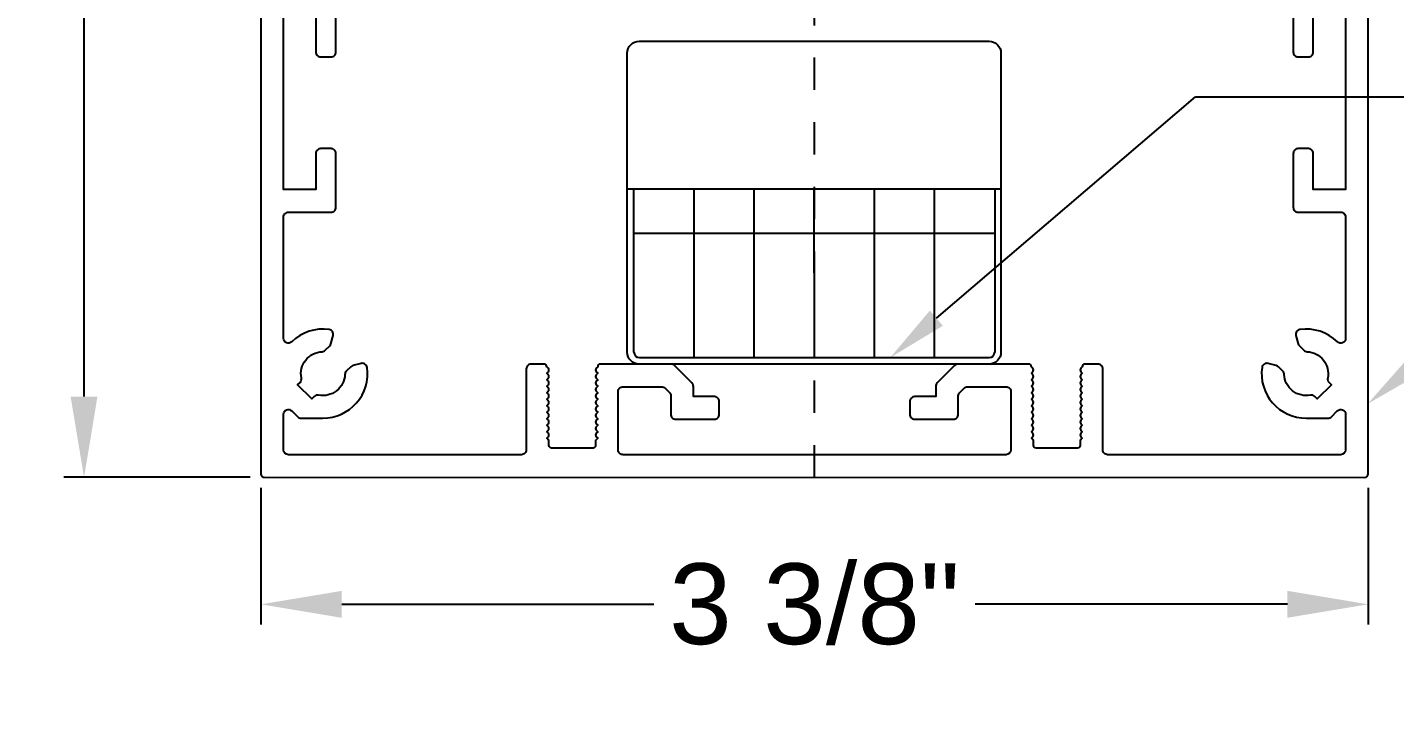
# Model space of a CAD drawing. Extents: x -2.44 to 5.75, y -1.69 to 5.84.
# Drawn here: x -2.437 to 1.796, y -0.766 to 1.394 of the extents above; entities that cross this region are included whole.
import ezdxf
from ezdxf import colors
from ezdxf.entities.mleader import LeaderData, LeaderLine
from ezdxf.math import Vec2, Vec3

# ---------------------------------------------------------------- set-up
doc = ezdxf.new("R2010")
doc.units = 0
doc.header["$LTSCALE"] = 0.5
doc.header["$MEASUREMENT"] = 0
doc.linetypes.add('PHANTOM', pattern=[0.5, 0.25, -0.05, 0.05, -0.05, 0.05, -0.05])
doc.layers.get('Defpoints').update_dxf_attribs({"linetype": 'CONTINUOUS'})
doc.layers.add('Construction', color=60, linetype='PHANTOM', plot=False)
doc.layers.add('CUST DWG', color=60, linetype='CONTINUOUS', lineweight=20)
doc.layers.add('Driver', color=210, linetype='CONTINUOUS')
doc.layers.add('Housing', color=150, linetype='CONTINUOUS')
doc.styles.add('LSAD_Standard', font='arial.ttf')
doc.styles.get("Standard").update_dxf_attribs({"font": 'arial.ttf'})
doc.dimstyles.new('LSAD_CustDims', dxfattribs={"dimtxt": 1, "dimasz": 1, "dimexe": 0.0625, "dimexo": 0.042969, "dimgap": 0.0625, "dimtad": 0, "dimtih": 1, "dimtoh": 1, "dimdec": 3, "dimzin": 0, "dimdsep": 46, "dimlunit": 4, "dimtxsty": 'Standard', "dimcen": 0.125, "dimclrd": 256, "dimclre": 256, "dimclrt": 256, "dimadec": 0, "dimazin": 0, "dimtfac": 1, "dimtdec": 3, "dimtix": 1, "dimtofl": 0, "dimtmove": 0, "dimatfit": 3, "dimfxl": 1, "dimfrac": 2, "dimtolj": 1, "dimtzin": 0, "dimarcsym": 0})

# ---------------------------------------------------------------- blocks, each defined once
blk = doc.blocks.new('*D0')
at = {"layer": 'CUST DWG', "lineweight": -2, "ltscale": 0.5, "transparency": 16777216}
for p, q in [((-1.7467, 4), (-2.3238, 4)), ((-2.2613, 3.75), (-2.2613, 2.1875)), ((-2.2613, 0.25), (-2.2613, 1.8125)), ((-1.7467, 0), (-2.3238, 0))]:
    blk.add_line(p, q, dxfattribs=at)
at = {"layer": 'CUST DWG', "ltscale": 0.5, "transparency": 16777216}
for points in [[(-2.303, 3.75), (-2.2197, 3.75), (-2.2613, 4)], [(-2.303, 0.25), (-2.2197, 0.25), (-2.2613, 0)]]:
    blk.add_solid(points, dxfattribs=at)
at = {"layer": 'Defpoints', "color": 0, "ltscale": 0.5, "transparency": 16777216}
for p in [(-2.2613, 4), (-1.7037, 4), (-1.7037, 0)]:
    blk.add_point(p, dxfattribs=at)
at = {"layer": 'CUST DWG', "ltscale": 0.5, "transparency": 16777216, "insert": (-2.2613, 2), "char_height": 0.25, "attachment_point": 5}
blk.add_mtext('\\A1;4"', dxfattribs=at)
blk = doc.blocks.new('*D1')
at = {"layer": 'CUST DWG', "lineweight": -2, "ltscale": 0.5, "transparency": 16777216}
for p, q in [((-1.7137, -0.0327), (-1.7137, -0.456)), ((1.7137, -0.0326), (1.7137, -0.456)), ((-1.4637, -0.3935), (-0.4974, -0.3935)), ((1.4637, -0.3935), (0.4974, -0.3935))]:
    blk.add_line(p, q, dxfattribs=at)
at = {"layer": 'CUST DWG', "ltscale": 0.5, "transparency": 16777216}
for points in [[(-1.4637, -0.3518), (-1.4637, -0.4352), (-1.7137, -0.3935)], [(1.4637, -0.3518), (1.4637, -0.4352), (1.7137, -0.3935)]]:
    blk.add_solid(points, dxfattribs=at)
at = {"layer": 'Defpoints', "color": 0, "ltscale": 0.5, "transparency": 16777216}
for p in [(-1.7137, 0.0103), (1.7137, 0.0103), (-1.7137, -0.3935)]:
    blk.add_point(p, dxfattribs=at)
at = {"layer": 'CUST DWG', "ltscale": 0.5, "transparency": 16777216, "insert": (0, -0.3935), "char_height": 0.25, "attachment_point": 5}
blk.add_mtext('\\A1;3 3/8"', dxfattribs=at)

msp = doc.modelspace()

# ---------------------------------------------------------------- linework, layer by layer
at = {"layer": 'Construction', "ltscale": 0.5, "transparency": 16777216}
msp.add_line((0, -0.00006), (0, 3.99996), dxfattribs=at)
at = {"layer": 'Driver', "transparency": 16777216}
for p, q in [((-0.5792, 0.89403), (0.5778, 0.89403)), ((-0.5592, 0.38773), (-0.5592, 0.89403)), ((-0.3731, 0.37073), (-0.3731, 0.89403)), ((-0.1869, 0.37073), (-0.1869, 0.89403)), ((-0.0007, 0.37073), (-0.00141, 0.89403)), ((0.1855, 0.37073), (0.1855, 0.89403)), ((0.3717, 0.37073), (0.3717, 0.89403)), ((0.5578, 0.89403), (0.5578, 0.38773)), ((-0.5592, 0.75603), (0.5578, 0.75603)), ((-0.5422, 0.37073), (0.5408, 0.37073))]:
    msp.add_line(p, q, dxfattribs=at)
msp.add_lwpolyline([(0.57709, 1.31373), (0.57709, 0.38773, -0.4142136), (0.54009, 0.35073), (-0.54291, 0.35073, -0.4142136), (-0.57991, 0.38773), (-0.57991, 1.31373, -0.4142136), (-0.54291, 1.35073), (0.54009, 1.35073, -0.4142136)], format="xyb", close=True, dxfattribs=at)
for centre, start, end in [((-0.5422, 0.38773), 180, 270), ((0.5408, 0.38773), 270, 0)]:
    msp.add_arc(centre, 0.017, start, end, dxfattribs=at)
at = {"layer": 'Housing', "linetype": 'Continuous', "transparency": 16777216}
for points in [[(-1.71375, 3.99002), (-1.71375, 0.00998, 0.4142163), (-1.70375, -0.00006), (1.70375, -0.00013, 0.4142108), (1.71325, 0.01002), (1.71375, 3.99002, 0.4142136)], [(-1.54375, 1.42719), (-1.54375, 1.31719, 0.4142136), (-1.52875, 1.30219), (-1.49675, 1.30219, 0.4142136), (-1.48175, 1.31719), (-1.48175, 1.48219, 0.4142136)], [(1.48175, 1.48219), (1.48175, 1.31719, 0.4142136), (1.49675, 1.30219), (1.52875, 1.30219, 0.4142136), (1.54375, 1.31719), (1.54375, 1.42719)], [(1.64375, 1.42719), (1.64375, 0.89119), (1.54375, 0.89119), (1.54375, 1.00323, 0.4142136), (1.52875, 1.01823), (1.49675, 1.01823, 0.4142136), (1.48175, 1.00323), (1.48175, 0.83619, 0.4142136), (1.49675, 0.82119), (1.62875, 0.82119, -0.4142136), (1.64375, 0.80619), (1.64375, 0.43046, -0.6642386), (1.61826, 0.41974, 0.2325687), (1.50255, 0.45775, 0.450492), (1.49015, 0.43902), (1.4969, 0.41384, 0.1316525), (1.50078, 0.40712), (1.51447, 0.39342, 0.1884905), (1.52448, 0.38904, -0.4612237), (1.58842, 0.30772, 0.2509192), (1.59252, 0.29416), (1.60007, 0.28661), (1.55623, 0.24277), (1.54868, 0.25032, 0.2509192), (1.53512, 0.25442, -0.4612237), (1.4538, 0.31836, 0.1884905), (1.44942, 0.32837), (1.43572, 0.34206, 0.1316525), (1.429, 0.34595), (1.40383, 0.35269, 0.450492), (1.38509, 0.34029, 0.4557014), (1.52175, 0.1831), (1.58934, 0.1831, 0.1989124), (1.59995, 0.18749), (1.61814, 0.20568, -0.6681786), (1.64375, 0.19508), (1.64375, 0.08502, -0.4142108), (1.62875, 0.07002), (0.90725, 0.07001, -0.4142281), (0.89225, 0.08501), (0.89226, 0.33573, 0.4142254), (0.87726, 0.35073), (0.83685, 0.35073, 0.4194003), (0.82885, 0.34259), (0.82449, 0.33805, 0.4023103), (0.82449, 0.32697), (0.82885, 0.32243), (0.82449, 0.31789, 0.4023103), (0.82449, 0.3068), (0.82885, 0.30226), (0.82449, 0.29772, 0.4023103), (0.82449, 0.28664), (0.82885, 0.2821), (0.82449, 0.27756, 0.4023103), (0.82449, 0.26648), (0.82885, 0.26194), (0.82449, 0.2574, 0.4023103), (0.82449, 0.24632), (0.82885, 0.24178), (0.82449, 0.23724, 0.4023103), (0.82449, 0.22616), (0.82885, 0.22162), (0.82449, 0.21708, 0.4023103), (0.82449, 0.206), (0.82885, 0.20146), (0.82449, 0.19692, 0.4023103), (0.82449, 0.18584), (0.82885, 0.1813), (0.82449, 0.17676, 0.4023103), (0.82449, 0.16568), (0.82885, 0.16114), (0.82449, 0.1566, 0.4023103), (0.82449, 0.14552), (0.82884, 0.14097), (0.82449, 0.13643, 0.4023103), (0.82449, 0.12535), (0.82884, 0.12081), (0.82225, 0.11395), (0.82225, 0.09873, -0.4142052), (0.81425, 0.09073), (0.68574, 0.09073, -0.4142101), (0.67774, 0.09873), (0.67774, 0.11395), (0.67116, 0.12082), (0.67552, 0.12536, 0.4022951), (0.67552, 0.13644), (0.67116, 0.14098), (0.67552, 0.14552, 0.4022951), (0.67552, 0.1566), (0.67116, 0.16114), (0.67552, 0.16568, 0.4022951), (0.67552, 0.17676), (0.67116, 0.1813), (0.67552, 0.18584, 0.4022951), (0.67552, 0.19692), (0.67116, 0.20146), (0.67552, 0.206, 0.4023103), (0.67552, 0.21708), (0.67116, 0.22162), (0.67552, 0.22616, 0.4023103), (0.67552, 0.23724), (0.67116, 0.24178), (0.67552, 0.24632, 0.4023103), (0.67552, 0.2574), (0.67116, 0.26194), (0.67552, 0.26648, 0.4023103), (0.67552, 0.27756), (0.67116, 0.2821), (0.67552, 0.28665, 0.4023103), (0.67552, 0.29773), (0.67116, 0.30227), (0.67552, 0.30681, 0.4023103), (0.67552, 0.31789), (0.67116, 0.32243), (0.67552, 0.32697, 0.4023103), (0.67552, 0.33805), (0.67116, 0.34259, 0.4193303), (0.66316, 0.35073), (0.4442, 0.35073, 0.1989124), (0.43359, 0.34634), (0.37939, 0.29214, 0.1989124), (0.375, 0.28153), (0.375, 0.25), (0.31, 0.25, 0.4142136), (0.295, 0.235), (0.295, 0.195, 0.4142136), (0.31, 0.18), (0.43, 0.18, 0.4142136), (0.445, 0.195), (0.445, 0.25253, -0.1989124), (0.44939, 0.26314), (0.46259, 0.27634, -0.1989124), (0.47319, 0.28073), (0.59275, 0.28073, -0.4142136), (0.60775, 0.26573), (0.60775, 0.08501, -0.4142108), (0.59275, 0.07001), (-0.59275, 0.06999, -0.4142163), (-0.60775, 0.08499), (-0.60775, 0.26573, -0.4142136), (-0.59275, 0.28073), (-0.47319, 0.28073, -0.1989124), (-0.46259, 0.27634), (-0.44939, 0.26314, -0.1989124), (-0.445, 0.25253), (-0.445, 0.195, 0.4142136), (-0.43, 0.18), (-0.31, 0.18, 0.4142136), (-0.295, 0.195), (-0.295, 0.235, 0.4142136), (-0.31, 0.25), (-0.375, 0.25), (-0.375, 0.28153, 0.1989124), (-0.37939, 0.29214), (-0.43359, 0.34634, 0.1989124), (-0.4442, 0.35073), (-0.66316, 0.35073, 0.4193303), (-0.67116, 0.34259), (-0.67552, 0.33805, 0.4023103), (-0.67552, 0.32697), (-0.67116, 0.32243), (-0.67552, 0.31789, 0.4023103), (-0.67552, 0.30681), (-0.67116, 0.30227), (-0.67552, 0.29773, 0.4023103), (-0.67552, 0.28665), (-0.67116, 0.2821), (-0.67552, 0.27756, 0.4023103), (-0.67552, 0.26648), (-0.67116, 0.26194), (-0.67552, 0.2574, 0.4023103), (-0.67552, 0.24632), (-0.67116, 0.24178), (-0.67552, 0.23724, 0.4023103), (-0.67552, 0.22616), (-0.67116, 0.22162), (-0.67552, 0.21708, 0.4023103), (-0.67552, 0.206), (-0.67116, 0.20146), (-0.67552, 0.19692, 0.4022951), (-0.67552, 0.18584), (-0.67116, 0.1813), (-0.67552, 0.17676, 0.4022951), (-0.67552, 0.16568), (-0.67116, 0.16114), (-0.67552, 0.1566, 0.4022951), (-0.67552, 0.14552), (-0.67116, 0.14098), (-0.67552, 0.13644, 0.4022951), (-0.67552, 0.12536), (-0.67116, 0.12082), (-0.67774, 0.11395), (-0.67774, 0.09873, -0.4142101), (-0.68574, 0.09073), (-0.81425, 0.09073, -0.4142052), (-0.82225, 0.09873), (-0.82225, 0.11395), (-0.82884, 0.12081), (-0.82449, 0.12535, 0.4023103), (-0.82449, 0.13643), (-0.82884, 0.14097), (-0.82449, 0.14552, 0.4023103), (-0.82449, 0.1566), (-0.82885, 0.16114), (-0.82449, 0.16568, 0.4023103), (-0.82449, 0.17676), (-0.82885, 0.1813), (-0.82449, 0.18584, 0.4023103), (-0.82449, 0.19692), (-0.82885, 0.20146), (-0.82449, 0.206, 0.4023103), (-0.82449, 0.21708), (-0.82885, 0.22162), (-0.82449, 0.22616, 0.4023103), (-0.82449, 0.23724), (-0.82885, 0.24178), (-0.82449, 0.24632, 0.4023103), (-0.82449, 0.2574), (-0.82885, 0.26194), (-0.82449, 0.26648, 0.4023103), (-0.82449, 0.27756), (-0.82885, 0.2821), (-0.82449, 0.28664, 0.4023103), (-0.82449, 0.29772), (-0.82885, 0.30226), (-0.82449, 0.3068, 0.4023103), (-0.82449, 0.31789), (-0.82885, 0.32243), (-0.82449, 0.32697, 0.4023103), (-0.82449, 0.33805), (-0.82885, 0.34259, 0.4194003), (-0.83685, 0.35073), (-0.87726, 0.35073, 0.4142254), (-0.89226, 0.33573), (-0.89225, 0.08501, -0.4142281), (-0.90725, 0.07001), (-1.62875, 0.07002, -0.4142108), (-1.64375, 0.08502), (-1.64375, 0.19508, -0.6681786), (-1.61814, 0.20568), (-1.59995, 0.18749, 0.1989124), (-1.58934, 0.1831), (-1.52175, 0.1831, 0.4557014), (-1.38509, 0.34029, 0.450492), (-1.40383, 0.35269), (-1.429, 0.34595, 0.1316525), (-1.43572, 0.34206), (-1.44942, 0.32837, 0.1884905), (-1.4538, 0.31836, -0.4612237), (-1.53512, 0.25442, 0.2509192), (-1.54868, 0.25032), (-1.55623, 0.24277), (-1.60007, 0.28661), (-1.59252, 0.29416, 0.2509192), (-1.58842, 0.30772, -0.4612237), (-1.52448, 0.38904, 0.1884905), (-1.51447, 0.39342), (-1.50078, 0.40712, 0.1316525), (-1.4969, 0.41384), (-1.49015, 0.43902, 0.450492), (-1.50255, 0.45775, 0.2325687), (-1.61826, 0.41974, -0.6642386), (-1.64375, 0.43046), (-1.64375, 0.80619, -0.4142136), (-1.62875, 0.82119), (-1.49675, 0.82119, 0.4142136), (-1.48175, 0.83619), (-1.48175, 1.00323, 0.4142136), (-1.49675, 1.01823), (-1.52875, 1.01823, 0.4142136), (-1.54375, 1.00323), (-1.54375, 0.89119), (-1.64375, 0.89119), (-1.64375, 1.42719)]]:
    msp.add_lwpolyline(points, format="xyb", dxfattribs=at)

# ---------------------------------------------------------------- dimensions: what is measured, and where the dimension line sits
at = {"layer": 'CUST DWG', "ltscale": 0.5, "transparency": 16777216}
dim = msp.add_linear_dim(base=(-2.26132, 4.00002), p1=(-1.70375, -0.00002), p2=(-1.70375, 4.00002), angle=90, dimstyle='LSAD_CustDims', override={"dimtxt": 0.25, "dimasz": 0.25, "dimdec": 4}, dxfattribs=at)
dim.commit()
dim.dimension.update_dxf_attribs({"geometry": '*D0', "text_midpoint": (-2.26132, 2), "dimtype": 128})
dim = msp.add_linear_dim(base=(-1.713746, -0.393494), p1=(1.713747, 0.010343), p2=(-1.713746, 0.010286), angle=180, dimstyle='LSAD_CustDims', override={"dimtxt": 0.25, "dimasz": 0.25}, dxfattribs=at)
dim.commit()
dim.dimension.update_dxf_attribs({"geometry": '*D1', "text_midpoint": (0.000001, -0.393494)})

# ---------------------------------------------------------------- leaders
at = {"layer": 'CUST DWG', "transparency": 16777216}
ml = msp.add_multileader_mtext('Standard', dxfattribs=at)
ml.set_content('DRIVER', color=256)
ml.set_leader_properties()
ml.build(insert=Vec2(0, 0))
ml.multileader.update_dxf_attribs({"text_right_attachment_type": 6, "dogleg_length": 0.36, "arrow_head_size": 0.188})
ctx = ml.context
ctx.base_point, ctx.char_height, ctx.arrow_head_size, ctx.landing_gap_size, ctx.plane_origin = Vec3(2.51396, 1.17904), 0.188, 0.188, 0.09, Vec3(0.54237, 0.69415)
ctx.right_attachment = 6
notes = []
notes.append((ctx, [(0, (1, 1, 0), (1.17948, 1.17904), (1, 0), 1.33448, [(0, [(0.23411, 0.37073)], 0, [])])]))
ctx.mtext.insert, ctx.mtext.width, ctx.mtext.defined_height, ctx.mtext.flow_direction = Vec3(2.60396, 1.27304), 3.0543633, 0.42602, 5
at = {"layer": 'CUST DWG', "ltscale": 0.5, "transparency": 16777216}
ml = msp.add_multileader_mtext('Standard', dxfattribs=at)
ml.set_content('\\A1;HOUSING', color=256, style='LSAD_Standard')
ml.set_leader_properties()
ml.build(insert=Vec2(0, 0))
ml.multileader.update_dxf_attribs({"text_left_attachment_type": 2, "dogleg_length": 0.36, "arrow_head_size": 0.1875})
ctx = ml.context
ctx.base_point, ctx.char_height, ctx.arrow_head_size, ctx.landing_gap_size, ctx.plane_origin = Vec3(2.51255, 0.65555), 0.1875, 0.1875, 0.09, Vec3(1.02662, 0.4545)
ctx.left_attachment = 2
notes.append((ctx, [(0, (1, 1, 0), (2.23534, 0.65555), (1, 0), 0.27722, [(0, [(1.71232, 0.22775)], 0, [])])]))
ctx.mtext.insert, ctx.mtext.width, ctx.mtext.defined_height, ctx.mtext.flow_direction = Vec3(2.60255, 0.75256), 3.1515298, 0.8541, 5
for ctx, leaders in notes:
    for number, flags, end, landing, length, lines in leaders:
        leader = LeaderData()
        leader.index, (leader.has_last_leader_line, leader.has_dogleg_vector, leader.attachment_direction) = number, flags
        leader.last_leader_point, leader.dogleg_vector, leader.dogleg_length = Vec3(end), Vec3(landing), length
        for number, points, colour, breaks in lines:
            line = LeaderLine()
            line.index, line.vertices, line.color, line.breaks = number, Vec3.list(points), colors.encode_raw_color(colour), breaks
            leader.lines.append(line)
        ctx.leaders.append(leader)

doc.saveas('drawing.dxf')
